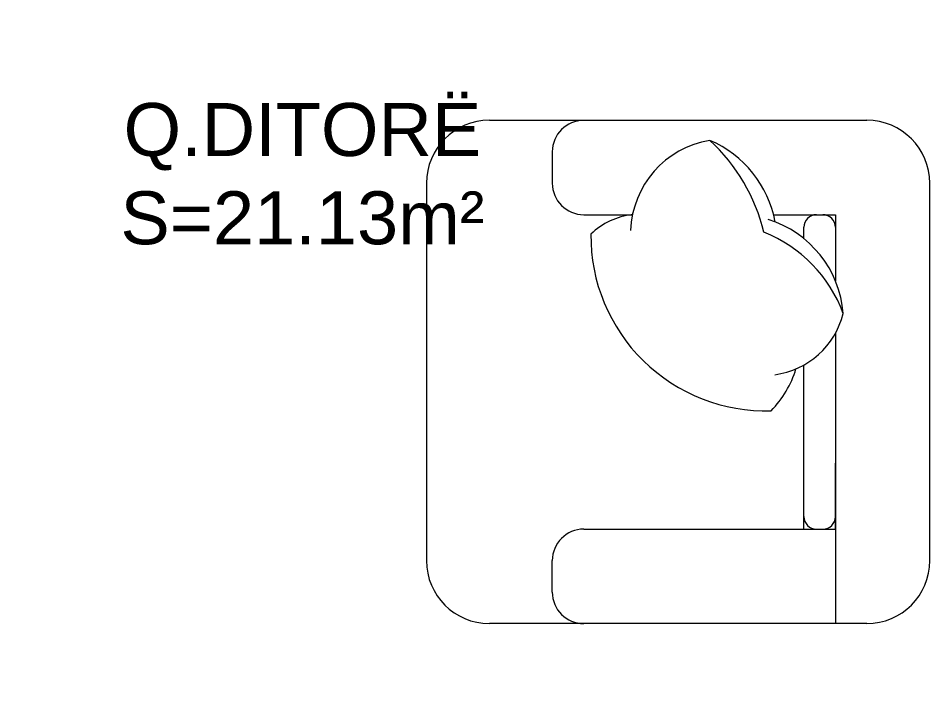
# Model space of a CAD drawing. Header units: feet. Extents: x 92587 to 97987, y -55119 to -48334.
# Drawn here: x 93740.9 to 93912.9, y -51830.8 to -51705.2 of the extents above; entities that cross this region are included whole.
import ezdxf

# ---------------------------------------------------------------- set-up
doc = ezdxf.new("R2010")
doc.units = ezdxf.units.FT
doc.header["$LTSCALE"] = 50
doc.header["$MEASUREMENT"] = 0
doc.layers.get('0').update_dxf_attribs({"color": 8})
doc.layers.add('COTE 50ème', color=1, linetype='Continuous')
doc.layers.add('DEMOL', color=7, linetype='Continuous', lineweight=60, true_color=0xa87e00)
doc.layers.add('mobilimi', color=8, linetype='Continuous', lineweight=9)
doc.styles.add('RS_TEXT_1.50', font='arial.ttf', dxfattribs={"height": 12.5})
doc.styles.add('RS_TXT_50', font='arial.ttf', dxfattribs={"height": 12.5})
doc.dimstyles.new('RS_50CM_LINEAIRE', dxfattribs={"dimscale": 5, "dimtxt": 12.5, "dimasz": 1.5, "dimexe": 1, "dimexo": 2.5, "dimgap": 1, "dimtad": 1, "dimdec": 1, "dimrnd": 0.5, "dimdsep": 46, "dimtxsty": 'RS_TXT_50', "dimblk1": 'ARCHTICK', "dimblk2": 'ARCHTICK', "dimsah": 1, "dimcen": 2.5, "dimdle": 1, "dimclrt": 4, "dimadec": 0, "dimazin": 2, "dimtfac": 1, "dimtdec": 1, "dimtix": 1, "dimtmove": 2, "dimatfit": 3, "dimfxl": 1, "dimtolj": 1, "dimtzin": 0, "dimarcsym": 0})

# ---------------------------------------------------------------- blocks, each defined once
blk = doc.blocks.new('_ArchTick')
at = {"color": 0, "linetype": 'ByBlock', "const_width": 0.15}
blk.add_lwpolyline([(-0.5, -0.5), (0.5, 0.5)], dxfattribs=at)
blk = doc.blocks.new('*D852')
at = {"layer": 'COTE 50ème', "color": 0, "lineweight": -2, "ltscale": 0.5, "transparency": 16777216}
for p, q in [((93680.01, -51607.36), (93680.01, -52017.36)), ((93718.73, -51612.36), (93675.01, -51612.36)), ((93736.61, -52012.36), (93675.01, -52012.36))]:
    blk.add_line(p, q, dxfattribs=at)
at = {"layer": 'Defpoints', "color": 0, "ltscale": 0.5, "transparency": 16777216}
for p in [(93731.23, -51612.36), (93680.01, -52012.36), (93749.11, -52012.36)]:
    blk.add_point(p, dxfattribs=at)
at = {"layer": 'COTE 50ème', "color": 0, "lineweight": -2, "ltscale": 0.5, "transparency": 16777216, "xscale": 7.5, "yscale": 7.5, "zscale": 7.5}
for p, rotation in [((93680.01, -51612.36), 90), ((93680.01, -52012.36), 270)]:
    blk.add_blockref('_ArchTick', p, dxfattribs=dict(at, rotation=rotation))
at = {"layer": 'COTE 50ème', "color": 4, "lineweight": 5, "ltscale": 0.5, "transparency": 16777216, "insert": (93668.63, -51812.36), "char_height": 12.5, "attachment_point": 5, "rotation": 90, "style": 'RS_TXT_50'}
blk.add_mtext('\\A1;400', dxfattribs=at)

msp = doc.modelspace()

# ---------------------------------------------------------------- linework, layer by layer
at = {"layer": 'mobilimi'}
for p, q in [((93901.03, -51724.47), (93829.78, -51724.47)), ((93841.65, -51730.41), (93841.65, -51736.34)), ((93817.9, -51736.34), (93817.9, -51807.59)), ((93912.9, -51807.59), (93912.9, -51736.34)), ((93847.59, -51742.28), (93856.79, -51742.28)), ((93883.42, -51742.28), (93895.09, -51742.28)), ((93891.53, -51742.28), (93892.71, -51742.28)), ((93895.09, -51742.28), (93895.09, -51754.77)), ((93889.15, -51746.81), (93889.15, -51744.66)), ((93895.09, -51744.66), (93895.09, -51754.77)), ((93895.09, -51764.65), (93895.09, -51811.16)), ((93895.09, -51764.65), (93895.09, -51819.47)), ((93889.15, -51801.66), (93889.15, -51770.63)), ((93895.09, -51801.66), (93895.09, -51789.17)), ((93883.42, -51801.66), (93895.09, -51801.66)), ((93891.53, -51801.66), (93892.71, -51801.66)), ((93841.65, -51813.53), (93841.65, -51807.59)), ((93901.03, -51819.47), (93829.78, -51819.47))]:
    msp.add_line(p, q, dxfattribs=at)
msp.add_lwpolyline([(93847.59, -51801.66), (93883.42, -51801.66)], dxfattribs=at)
for centre, radius, start, end in [((93829.78, -51736.34), 11.88, 90, 180), ((93847.59, -51730.41), 5.94, 90, 180), ((93901.03, -51736.34), 11.88, 0, 90), ((93874.32, -51745.91), 17.9, 99.3928, 177.9328), ((93847.77, -51753.82), 34.81, 13.6492, 47.2632), ((93863.08, -51747.54), 21.01, 10.6387, 66.6848), ((93847.59, -51736.34), 5.94, 180, 270), ((93858.26, -51755.63), 13.44, 96.2903, 133.8884), ((93876.41, -51762.51), 20.22, 4.5332, 72.7286), ((93891.53, -51744.66), 2.38, 90, 180), ((93892.71, -51744.66), 2.38, 0, 90), ((93881.97, -51746.28), 33.03, 179.4211, 271.715), ((93871.96, -51770), 26.23, 20.2594, 68.4317), ((93881.55, -51757.14), 15.49, 277.768, 345.8936), ((93869.26, -51765.83), 19.21, 315.5055, 343.2207), ((93891.53, -51799.28), 2.38, 180, 270), ((93892.71, -51799.28), 2.38, 270, 0), ((93847.59, -51807.59), 5.94, 90, 180), ((93829.78, -51807.59), 11.88, 180, 270), ((93901.03, -51807.59), 11.88, 270, 0), ((93847.59, -51813.53), 5.94, 180, 270)]:
    msp.add_arc(centre, radius, start, end, dxfattribs=at)

# ---------------------------------------------------------------- texts
at = {"layer": 'DEMOL', "lineweight": -2, "insert": (93794.5, -51734.6), "char_height": 10, "width": 93.9293, "attachment_point": 5, "style": 'RS_TEXT_1.50'}
msp.add_mtext('Q.DITORË\\PS=21.13m²', dxfattribs=at)

# ---------------------------------------------------------------- dimensions: what is measured, and where the dimension line sits
at = {"layer": 'COTE 50ème', "lineweight": 5, "ltscale": 0.5}
dim = msp.add_linear_dim(base=(93680.01, -52012.36), p1=(93731.23, -51612.36), p2=(93749.11, -52012.36), angle=270, dimstyle='RS_50CM_LINEAIRE', dxfattribs=at)
dim.commit()
dim.dimension.update_dxf_attribs({"geometry": '*D852', "text_midpoint": (93668.63, -51812.36)})

doc.saveas('drawing.dxf')
